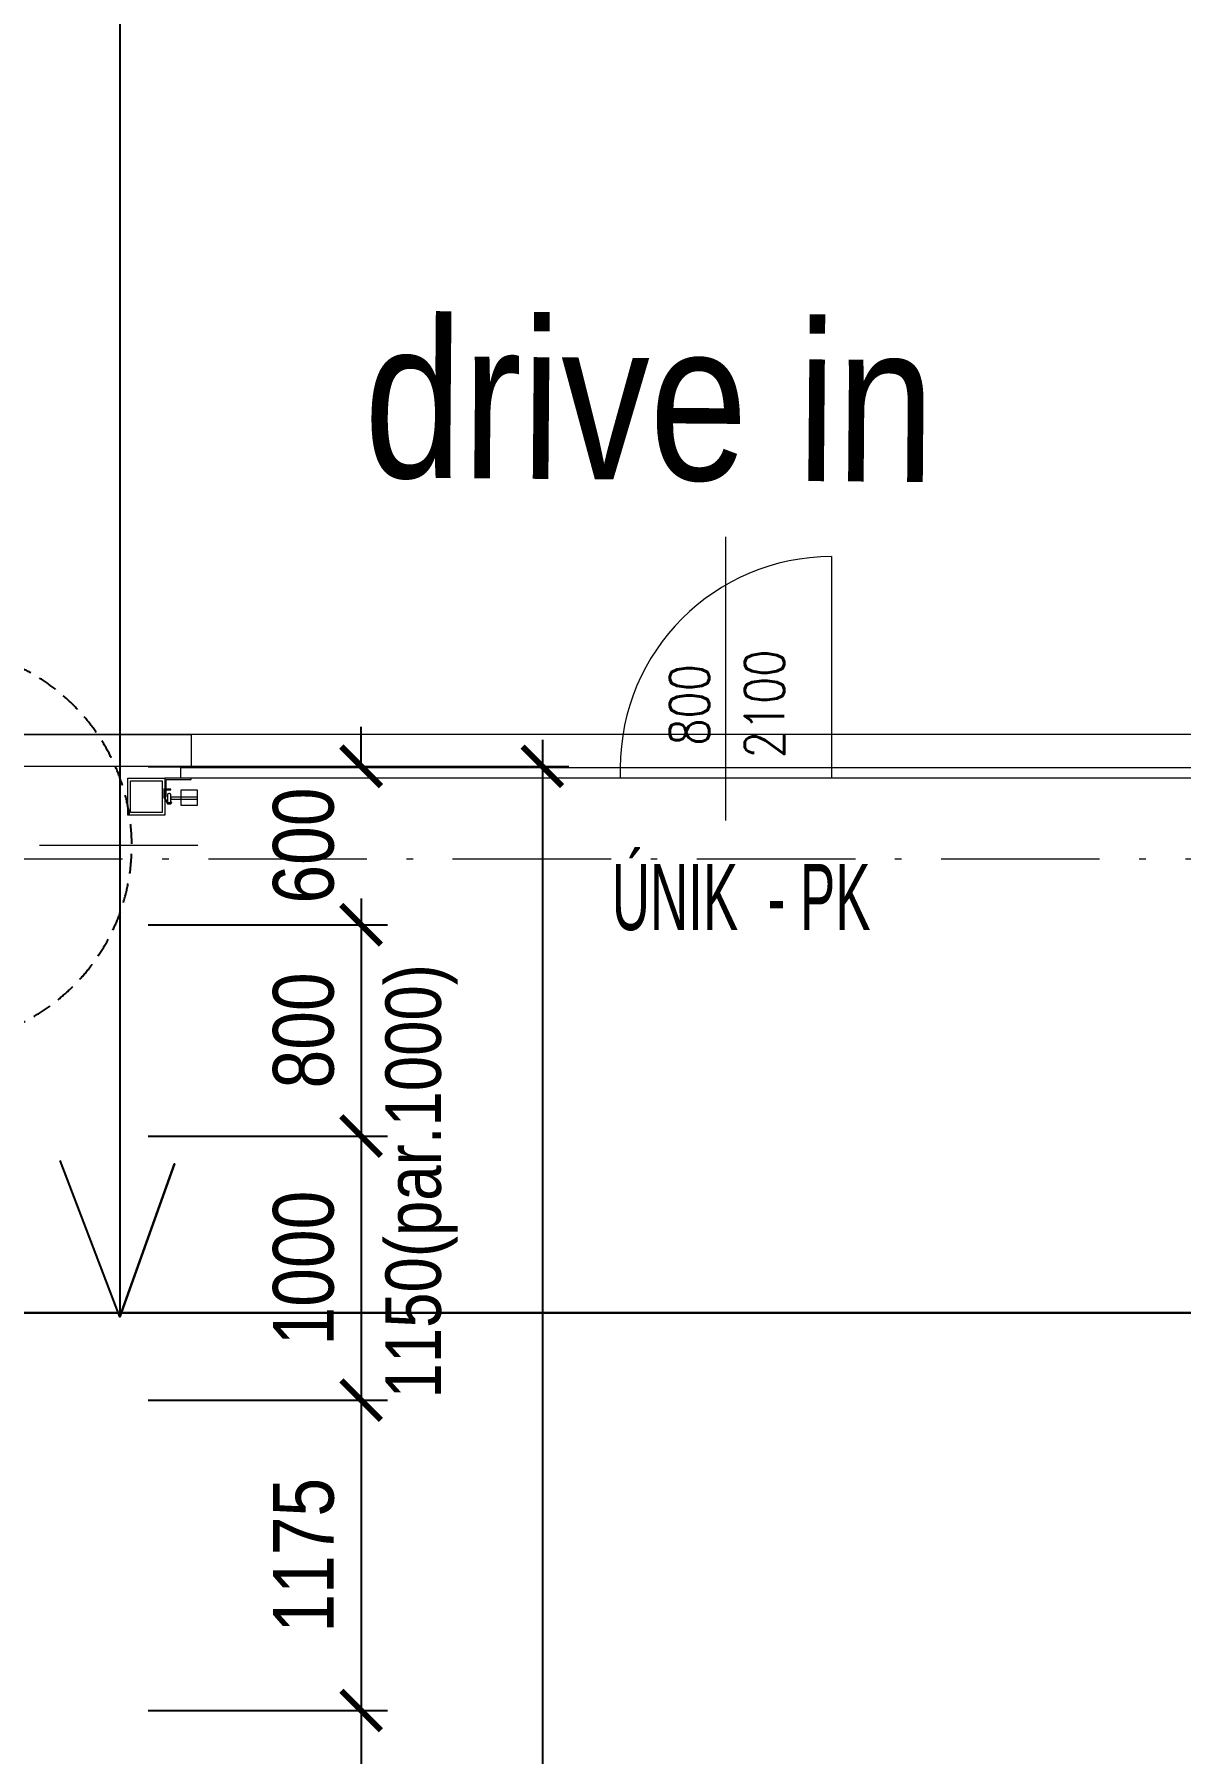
# Model space of a CAD drawing. Header units: millimetres. Extents: x 325046 to 1268204, y 1875583 to 2761998.
# Drawn here: x 946460 to 950800, y 2587504 to 2594014 of the extents above; entities that cross this region are included whole.
import ezdxf

# ---------------------------------------------------------------- set-up
doc = ezdxf.new("R2010")
doc.units = ezdxf.units.MM
doc.header["$LTSCALE"] = 100
doc.header["$PDMODE"] = 65
for name, pattern in [('$AUDIT_BAD_LTYPE1', [0]), ('ACAD_ISO10W100', [18.5, 12, -3, 0.5, -3]), ('DASHED', [0.75, 0.5, -0.25]), ('SO02_F11anp01$0${ Leader Line}', [0])]:
    doc.linetypes.add(name, pattern=pattern)
for name, color, linetype, lineweight, true_color in [('DVEŘE - POPIS', 7, 'Continuous', 5, 0x008a22), ('Korabek-trasy', 7, 'Continuous', 30, 0x7478c3), ('Manipulační - obrys - 1. etapa', 7, 'Continuous', 13, 0x1a63a8), ('OCELOVÉ KONSTRUKCE', 7, 'Continuous', 13, 0x2865c8), ('otvory', 7, 'Continuous', 20, 0xb30000), ('PO - dveře a odolnosti', 7, 'Continuous', 9, 0xc51645)]:
    doc.layers.add(name, color=color, linetype=linetype, lineweight=lineweight, true_color=true_color)
for name, color, linetype, lineweight in [('FASÁDY filling', 7, 'Continuous', 5), ('Objekty - osy', 5, 'ACAD_ISO10W100', 20), ('OBVODOVÝ PLÁŠŤ', 2, 'Continuous', 9), ('PŘEDĚL', 8, 'Continuous', 5)]:
    doc.layers.add(name, color=color, linetype=linetype, lineweight=lineweight)
for name, color, linetype in [('Kanal - napojení', 2, 'Continuous'), ('kóty 100', 5, 'Continuous'), ('Kóty osové', 5, 'Continuous'), ('OKNA - RASTR', 5, 'Continuous')]:
    doc.layers.add(name, color=color, linetype=linetype)
doc.layers.add('POPIS MÍSTNOSTÍ', color=7, linetype='Continuous', true_color=0x072bf2)
doc.layers.add('Příprava na dock', color=7, linetype='Continuous', true_color=0x616161)
doc.styles.add('ARIAL', font='arial.ttf')
doc.styles.add('ARIAL NARROW', font='ARIALN.TTF')
doc.styles.add('ARIL-TENKÝ', font='arial.ttf')
doc.styles.add('FSIMPLEX', font='simplex.shx')
doc.dimstyles.new('100', dxfattribs={"dimscale": 100, "dimtxt": 2.3, "dimasz": 1.5, "dimexe": 1, "dimexo": 4, "dimgap": 1, "dimtad": 1, "dimdec": 0, "dimzin": 0, "dimdsep": 46, "dimtxsty": 'ARIAL NARROW', "dimblk": 'ARCHTICK', "dimcen": 4, "dimdle": 1, "dimclrd": 256, "dimclre": 256, "dimclrt": 7, "dimadec": 0, "dimazin": 0, "dimtfac": 1, "dimtdec": 0, "dimtix": 1, "dimtofl": 0, "dimtmove": 0, "dimatfit": 2, "dimldrblk": 'OBLIQUE', "dimfxl": 1, "dimtolj": 1, "dimtzin": 0, "dimlwd": -1, "dimlwe": -1, "dimarcsym": 1})
doc.dimstyles.new('400', dxfattribs={"dimscale": 400, "dimtxt": 2.5, "dimasz": 2, "dimexe": 1, "dimexo": 12, "dimgap": 1, "dimtad": 1, "dimdec": 0, "dimzin": 0, "dimdsep": 46, "dimtxsty": 'ARIL-TENKÝ', "dimblk": 'ARCHTICK', "dimcen": 4, "dimdle": 1, "dimclrd": 256, "dimclre": 256, "dimclrt": 7, "dimadec": 0, "dimazin": 0, "dimtfac": 1, "dimtdec": 0, "dimtix": 1, "dimtofl": 0, "dimtmove": 0, "dimatfit": 0, "dimldrblk": 'OBLIQUE', "dimfxl": 1, "dimtolj": 1, "dimtzin": 0, "dimlwd": -1, "dimlwe": -1, "dimarcsym": 0})

# ---------------------------------------------------------------- blocks, each defined once
blk = doc.blocks.new('H1 PU')
at = {"layer": 'Příprava na dock', "linetype": 'DASHED', "ltscale": 1.5}
blk.add_circle((1537735.9, -4876565), 750, dxfattribs=at)
blk = doc.blocks.new('A$C73023567')
at = {"layer": 'Korabek-trasy'}
blk.add_line((205475.3, 123125.6), (264874.7, 123125.6), dxfattribs=at)
blk = doc.blocks.new('A$C7DC35752')
at = {"layer": 'OCELOVÉ KONSTRUKCE', "flags": 128}
blk.add_lwpolyline([(0, 140), (0, 0), (140, 0), (140, 140), (0, 140)], dxfattribs=at)
blk.add_lwpolyline([(10, 130), (10, 10), (130, 10), (130, 130)], close=True, dxfattribs=at)
blk = doc.blocks.new('_ARCHTICK')
at = {"color": 0, "linetype": 'ByBlock', "const_width": 0.15}
blk.add_lwpolyline([(-0.5, -0.5), (0.5, 0.5)], dxfattribs=at)
blk = doc.blocks.new('*D1214')
at = {"layer": 'Defpoints', "color": 0, "linetype": 'ByBlock', "ltscale": 100, "transparency": 16777216}
for p in [(946722.3, 2591242.7), (946722.3, 2582642.7), (948383.5, 2582642.7)]:
    blk.add_point(p, dxfattribs=at)
at = {"layer": 'kóty 100', "linetype": 'ByBlock', "ltscale": 100, "transparency": 16777216}
for p, q in [((948383.5, 2591342.7), (948383.5, 2582542.7)), ((947122.3, 2591242.7), (948483.5, 2591242.7)), ((947122.3, 2582642.7), (948483.5, 2582642.7))]:
    blk.add_line(p, q, dxfattribs=at)
at = {"layer": 'kóty 100', "linetype": 'ByBlock', "ltscale": 100, "transparency": 16777216, "xscale": 150, "yscale": 150, "zscale": 150}
for p, rotation in [((948383.5, 2591242.7), 90), ((948383.5, 2582642.7), 270)]:
    blk.add_blockref('_ARCHTICK', p, dxfattribs=dict(at, rotation=rotation))
at = {"layer": 'kóty 100', "color": 7, "linetype": 'ByBlock', "ltscale": 100, "transparency": 16777216, "insert": (948166, 2586942.7), "char_height": 230, "attachment_point": 5, "rotation": 90, "style": 'ARIAL NARROW'}
blk.add_mtext('\\A1;8600', dxfattribs=at)
blk = doc.blocks.new('_Oblique')
at = {"color": 0, "lineweight": -2}
blk.add_line((-0.5, -0.5), (0.5, 0.5), dxfattribs=at)
blk = doc.blocks.new('*D1215')
at = {"layer": 'Defpoints', "color": 0, "linetype": 'ByBlock', "ltscale": 100, "transparency": 16777216}
for p in [(946491.1, 2591242.7), (946491.1, 2590642.7), (947697.3, 2590642.7)]:
    blk.add_point(p, dxfattribs=at)
at = {"layer": 'kóty 100', "linetype": 'ByBlock', "ltscale": 100, "transparency": 16777216}
for p, q in [((947697.3, 2591242.7), (947697.3, 2591392.7)), ((946891.1, 2591242.7), (947797.3, 2591242.7)), ((946891.1, 2590642.7), (947797.3, 2590642.7)), ((947697.3, 2590642.7), (947697.3, 2590492.7))]:
    blk.add_line(p, q, dxfattribs=at)
at = {"layer": 'kóty 100', "linetype": 'ByBlock', "ltscale": 100, "transparency": 16777216, "xscale": 150, "yscale": 150, "zscale": 150}
for p, rotation in [((947697.3, 2591242.7), 270), ((947697.3, 2590642.7), 90)]:
    blk.add_blockref('_ARCHTICK', p, dxfattribs=dict(at, rotation=rotation))
at = {"layer": 'kóty 100', "color": 7, "linetype": 'ByBlock', "ltscale": 100, "transparency": 16777216, "insert": (947479.9, 2590942.7), "char_height": 230, "attachment_point": 5, "rotation": 90, "style": 'ARIAL NARROW'}
blk.add_mtext('\\A1;600', dxfattribs=at)
blk = doc.blocks.new('*D1216')
at = {"layer": 'Defpoints', "color": 0, "linetype": 'ByBlock', "ltscale": 100, "transparency": 16777216}
for p in [(946491.1, 2590642.7), (946491.1, 2589842.7), (947697.3, 2589842.7)]:
    blk.add_point(p, dxfattribs=at)
at = {"layer": 'kóty 100', "linetype": 'ByBlock', "ltscale": 100, "transparency": 16777216}
for p, q in [((947697.3, 2590742.7), (947697.3, 2589742.7)), ((946891.1, 2590642.7), (947797.3, 2590642.7)), ((946891.1, 2589842.7), (947797.3, 2589842.7))]:
    blk.add_line(p, q, dxfattribs=at)
at = {"layer": 'kóty 100', "linetype": 'ByBlock', "ltscale": 100, "transparency": 16777216, "xscale": 150, "yscale": 150, "zscale": 150}
for p, rotation in [((947697.3, 2590642.7), 90), ((947697.3, 2589842.7), 270)]:
    blk.add_blockref('_ARCHTICK', p, dxfattribs=dict(at, rotation=rotation))
at = {"layer": 'kóty 100', "color": 7, "linetype": 'ByBlock', "ltscale": 100, "transparency": 16777216, "insert": (947479.9, 2590242.7), "char_height": 230, "attachment_point": 5, "rotation": 90, "style": 'ARIAL NARROW'}
blk.add_mtext('\\A1;800', dxfattribs=at)
blk = doc.blocks.new('*D1217')
at = {"layer": 'Defpoints', "color": 0, "linetype": 'ByBlock', "ltscale": 100, "transparency": 16777216}
for p in [(946491.1, 2589842.7), (946491.1, 2588842.7), (947697.3, 2588842.7)]:
    blk.add_point(p, dxfattribs=at)
at = {"layer": 'kóty 100', "linetype": 'ByBlock', "ltscale": 100, "transparency": 16777216}
for p, q in [((947697.3, 2589942.7), (947697.3, 2588742.7)), ((946891.1, 2589842.7), (947797.3, 2589842.7)), ((946891.1, 2588842.7), (947797.3, 2588842.7))]:
    blk.add_line(p, q, dxfattribs=at)
at = {"layer": 'kóty 100', "linetype": 'ByBlock', "ltscale": 100, "transparency": 16777216, "xscale": 150, "yscale": 150, "zscale": 150}
for p, rotation in [((947697.3, 2589842.7), 90), ((947697.3, 2588842.7), 270)]:
    blk.add_blockref('_ARCHTICK', p, dxfattribs=dict(at, rotation=rotation))
at = {"layer": 'kóty 100', "color": 7, "linetype": 'ByBlock', "ltscale": 100, "transparency": 16777216, "insert": (947479.9, 2589342.7), "char_height": 230, "attachment_point": 5, "rotation": 90, "style": 'ARIAL NARROW'}
blk.add_mtext('\\A1;1000', dxfattribs=at)
blk = doc.blocks.new('*D1218')
at = {"layer": 'Defpoints', "color": 0, "linetype": 'ByBlock', "ltscale": 100, "transparency": 16777216}
for p in [(946491.1, 2588842.7), (946491.1, 2587667.6), (947697.3, 2587667.6)]:
    blk.add_point(p, dxfattribs=at)
at = {"layer": 'kóty 100', "linetype": 'ByBlock', "ltscale": 100, "transparency": 16777216}
for p, q in [((947697.3, 2588942.7), (947697.3, 2587567.6)), ((946891.1, 2588842.7), (947797.3, 2588842.7)), ((946891.1, 2587667.6), (947797.3, 2587667.6))]:
    blk.add_line(p, q, dxfattribs=at)
at = {"layer": 'kóty 100', "linetype": 'ByBlock', "ltscale": 100, "transparency": 16777216, "xscale": 150, "yscale": 150, "zscale": 150}
for p, rotation in [((947697.3, 2588842.7), 90), ((947697.3, 2587667.6), 270)]:
    blk.add_blockref('_ARCHTICK', p, dxfattribs=dict(at, rotation=rotation))
at = {"layer": 'kóty 100', "color": 7, "linetype": 'ByBlock', "ltscale": 100, "transparency": 16777216, "insert": (947479.9, 2588255.2), "char_height": 230, "attachment_point": 5, "rotation": 90, "style": 'ARIAL NARROW'}
blk.add_mtext('\\A1;1175', dxfattribs=at)
blk = doc.blocks.new('*D1219')
at = {"layer": 'Defpoints', "color": 0, "linetype": 'ByBlock', "ltscale": 100, "transparency": 16777216}
for p in [(946491.1, 2587667.6), (946491.1, 2586767.6), (947697.3, 2586767.6)]:
    blk.add_point(p, dxfattribs=at)
at = {"layer": 'kóty 100', "linetype": 'ByBlock', "ltscale": 100, "transparency": 16777216}
for p, q in [((947697.3, 2587767.6), (947697.3, 2586667.6)), ((946891.1, 2587667.6), (947797.3, 2587667.6)), ((946891.1, 2586767.6), (947797.3, 2586767.6))]:
    blk.add_line(p, q, dxfattribs=at)
at = {"layer": 'kóty 100', "linetype": 'ByBlock', "ltscale": 100, "transparency": 16777216, "xscale": 150, "yscale": 150, "zscale": 150}
for p, rotation in [((947697.3, 2587667.6), 90), ((947697.3, 2586767.6), 270)]:
    blk.add_blockref('_ARCHTICK', p, dxfattribs=dict(at, rotation=rotation))
at = {"layer": 'kóty 100', "color": 7, "linetype": 'ByBlock', "ltscale": 100, "transparency": 16777216, "insert": (947479.9, 2587217.6), "char_height": 230, "attachment_point": 5, "rotation": 90, "style": 'ARIAL NARROW'}
blk.add_mtext('\\A1;900', dxfattribs=at)
blk = doc.blocks.new('*D1556')
at = {"layer": 'Defpoints', "color": 0, "transparency": 16777216}
for p in [(705683.7, 2607865.8), (705683.7, 2591362.7), (1078473.7, 2591362.7)]:
    blk.add_point(p, dxfattribs=at)
at = {"layer": 'Kóty osové', "transparency": 16777216}
for p, q in [((705683.7, 2596162.7), (705683.7, 2608265.8)), ((1078473.7, 2596162.7), (1078473.7, 2608265.8)), ((1078873.7, 2607865.8), (705283.7, 2607865.8))]:
    blk.add_line(p, q, dxfattribs=at)
at = {"layer": 'Kóty osové', "transparency": 16777216, "xscale": 800, "yscale": 800, "zscale": 800, "rotation": 180}
blk.add_blockref('_ARCHTICK', (705683.7, 2607865.8), dxfattribs=at)
at = {"layer": 'Kóty osové', "transparency": 16777216, "xscale": 800, "yscale": 800, "zscale": 800}
blk.add_blockref('_ARCHTICK', (1078473.7, 2607865.8), dxfattribs=at)
at = {"layer": 'Kóty osové', "color": 7, "transparency": 16777216, "insert": (892078.7, 2608776.8), "char_height": 1000, "attachment_point": 5, "style": 'ARIL-TENKÝ'}
blk.add_mtext('\\A1;372790', dxfattribs=at)

msp = doc.modelspace()

# ---------------------------------------------------------------- linework, layer by layer
at = {"layer": 'FASÁDY filling'}
msp.add_line((949078.7, 2591237.7), (949078.7, 2591511.9), dxfattribs=at)
at = {"layer": 'Kanal - napojení', "linetype": 'ByBlock', "ltscale": 100}
msp.add_lwpolyline([(946783.3, 2594278.2), (946783.3, 2589158.2), (946990, 2589737.3), (946783.3, 2589158.2), (946557.2, 2589749.6)], dxfattribs=at)
at = {"layer": 'Manipulační - obrys - 1. etapa'}
msp.add_lwpolyline([(1019478.7, 2542472.7), (1078473.7, 2542472.7), (1078473.7, 2591362.7), (772398.7, 2591362.7)], dxfattribs=at)
at = {"layer": 'Objekty - osy', "ltscale": 0.5}
for points in [[(947078.7, 2590942.7), (945078.7, 2590942.7)], [(703843.7, 2590892.7), (1077843.7, 2590892.7)]]:
    msp.add_lwpolyline(points, dxfattribs=at)
at = {"layer": 'OBVODOVÝ PLÁŠŤ'}
msp.add_lwpolyline([(945728.7, 2591362.7), (947053.7, 2591362.7), (947053.7, 2591242.7), (945728.7, 2591242.7), (945728.7, 2591362.7)], dxfattribs=at)
at = {"layer": 'otvory', "ltscale": 2, "transparency": 33554687}
msp.add_line((949078.7, 2591037.8), (949078.7, 2592111.5), dxfattribs=at)
at = {"layer": 'otvory'}
for p, q in [((949478.7, 2592036.9), (949478.7, 2591197.7)), ((948678.7, 2591237.7), (948678.7, 2591197.7))]:
    msp.add_line(p, q, dxfattribs=at)
msp.add_lwpolyline([(951083.2, 2591237.7), (951083.2, 2591197.7), (947014.1, 2591197.7), (947014.1, 2591237.7), (951083.2, 2591237.7)], dxfattribs=at)
at = {"layer": 'otvory', "ltscale": 2, "transparency": 33554687}
msp.add_arc((949478.7, 2591236.9), 800, 90, 180, dxfattribs=at)
at = {"layer": 'PŘEDĚL'}
for points in [[(947053.7, 2591197.7), (946953.7, 2591197.7), (946953.7, 2591127.7), (946958.7, 2591127.7), (946958.7, 2591192.7), (947053.7, 2591192.7), (947053.7, 2591197.7)], [(946948.7, 2591127.7), (946964.4, 2591100.5), (946976.6, 2591100.5), (946980.7, 2591106.1), (946978.3, 2591107.8), (946975.1, 2591103.5), (946966.2, 2591103.5), (946951.7, 2591128.5), (946951.7, 2591153.5), (946976.7, 2591153.5), (946976.7, 2591156.5), (946948.7, 2591156.5)]]:
    msp.add_lwpolyline(points, dxfattribs=at)
msp.add_lwpolyline([(946963.9, 2591134.6), (946963.9, 2591110.5, 0.414214), (946968.9, 2591105.5), (946972.1, 2591105.5, 0.414214), (946977.1, 2591110.5), (946977.1, 2591134.6, 0.414214), (946972.1, 2591139.6), (946968.9, 2591139.6, 0.414214)], format="xyb", close=True, dxfattribs=at)
for points in [[(946977.1, 2591126.2), (946977.1, 2591118.3), (947078.2, 2591118.3), (947078.2, 2591126.2)], [(947014.1, 2591152.7), (947014.1, 2591096.2), (947078.2, 2591096.2), (947078.2, 2591152.7)]]:
    msp.add_lwpolyline(points, close=True, dxfattribs=at)

# ---------------------------------------------------------------- block references
at = {"layer": 'Korabek-trasy', "linetype": 'SO02_F11anp01$0${ Leader Line}'}
msp.add_blockref('A$C73023567', (705803.7, 2466047.2), dxfattribs=at)
at = {"layer": 'OCELOVÉ KONSTRUKCE', "linetype": '$AUDIT_BAD_LTYPE1', "xscale": -1}
msp.add_blockref('A$C7DC35752', (946953.7, 2591057.7), dxfattribs=at)
at = {"layer": 'Příprava na dock', "xscale": -1, "rotation": 89.99999999999993}
msp.add_blockref('H1 PU', (-3930486.3, 4128678.7), dxfattribs=at)

# ---------------------------------------------------------------- texts
at = {"layer": 'DVEŘE - POPIS', "style": 'FSIMPLEX', "width": 0.8}
for s, p in [('2100', (949299.7, 2591273.4)), ('800', (949015.6, 2591321.2))]:
    msp.add_text(s, height=150, rotation=90, dxfattribs=at).set_placement(p)
at = {"layer": 'OKNA - RASTR', "style": 'ARIAL', "width": 0.8}
msp.add_text('drive in', height=600, rotation=359.53181, dxfattribs=at).set_placement((947706.3, 2592336.7))
at = {"layer": 'PO - dveře a odolnosti', "insert": (948646.4, 2590872.7, 0), "char_height": 250, "width": 3980.887, "attachment_point": 1, "style": 'ARIAL NARROW'}
msp.add_mtext('\\A1;{\\W0.7;ÚNIK  - PK}', dxfattribs=at)
at = {"layer": 'POPIS MÍSTNOSTÍ', "insert": (948062.6, 2588849, 0), "char_height": 210, "width": 2786.621, "attachment_point": 7, "rotation": 90, "style": 'ARIAL NARROW'}
msp.add_mtext('1150(par.1000)', dxfattribs=at)

# ---------------------------------------------------------------- dimensions: what is measured, and where the dimension line sits
at = {"layer": 'kóty 100', "linetype": 'ByBlock', "ltscale": 100}
for base, p1, p2, picture, middle in [((947697.3, 2590642.7), (946491.1, 2591242.7), (946491.1, 2590642.7), '*D1215', (947479.9, 2590942.7)), ((948383.5, 2582642.7), (946722.3, 2591242.7), (946722.3, 2582642.7), '*D1214', (948166, 2586942.7))]:
    dim = msp.add_linear_dim(base=base, p1=p1, p2=p2, angle=90, dimstyle='100', dxfattribs=at)
    dim.commit()
    dim.dimension.update_dxf_attribs({"geometry": picture, "text_midpoint": middle})
for base, p1, p2, picture, middle in [((947697.3, 2589842.7), (946491.1, 2590642.7), (946491.1, 2589842.7), '*D1216', (947479.9, 2590242.7)), ((947697.3, 2588842.7), (946491.1, 2589842.7), (946491.1, 2588842.7), '*D1217', (947479.9, 2589342.7)), ((947697.3, 2587667.6), (946491.1, 2588842.7), (946491.1, 2587667.6), '*D1218', (947479.9, 2588255.2)), ((947697.3, 2586767.6), (946491.1, 2587667.6), (946491.1, 2586767.6), '*D1219', (947479.9, 2587217.6))]:
    dim = msp.add_linear_dim(base=base, p1=p1, p2=p2, angle=90, dimstyle='100', override={"dimtmove": 1}, dxfattribs=at)
    dim.commit()
    dim.dimension.update_dxf_attribs({"geometry": picture, "text_midpoint": middle})
at = {"layer": 'Kóty osové'}
dim = msp.add_linear_dim(base=(705683.7, 2607865.8), p1=(1078473.7, 2591362.7), p2=(705683.7, 2591362.7), dimstyle='400', override={"dimtmove": 1}, dxfattribs=at)
dim.commit()
dim.dimension.update_dxf_attribs({"geometry": '*D1556', "text_midpoint": (892078.7, 2608776.8)})

doc.saveas('drawing.dxf')
